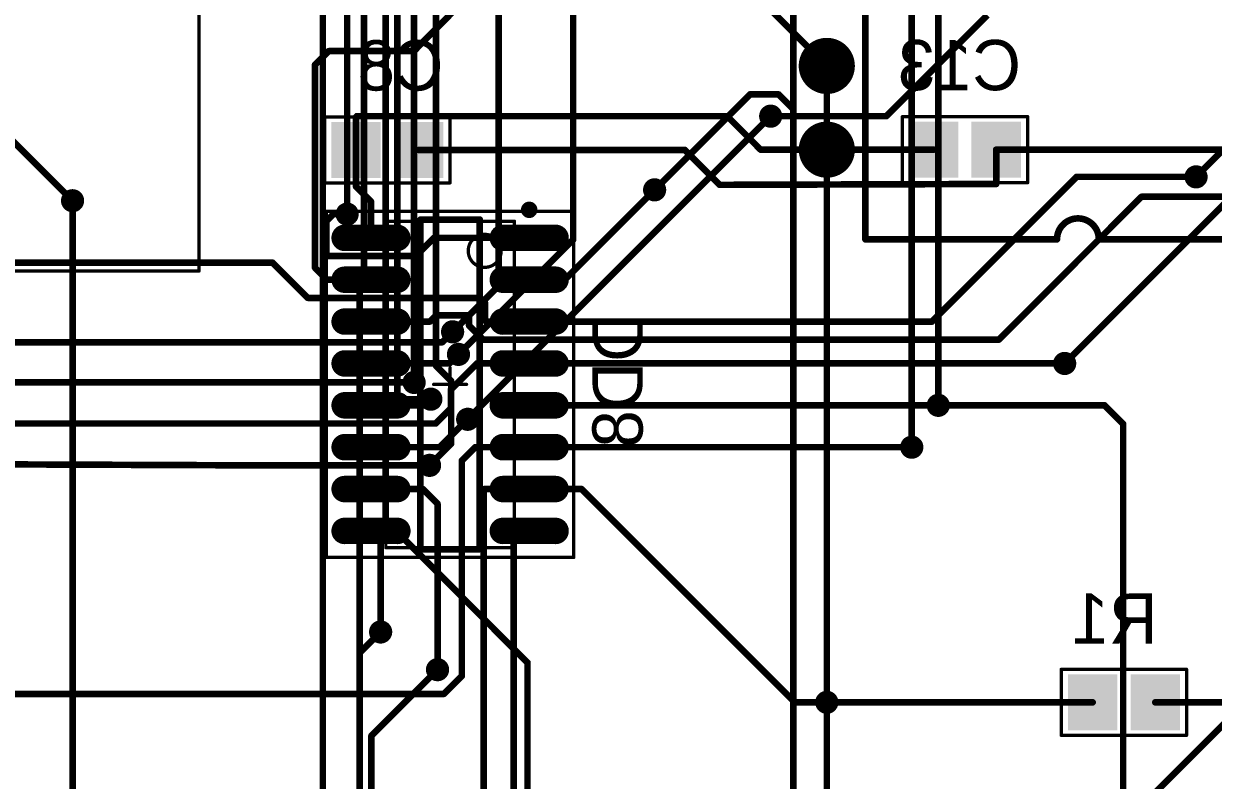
# Model space of a CAD drawing. Header units: millimetres. Extents: x 242 to 402, y 147 to 267.
# Drawn here: x 347.62 to 383.71, y 200.96 to 223.91 of the extents above; entities that cross this region are included whole.
import ezdxf

# ---------------------------------------------------------------- set-up
doc = ezdxf.new("R2010")
doc.units = ezdxf.units.MM
for name, color, linetype in [('BottomLayer', 5, 'Continuous'), ('BottomOverlay', 54, 'Continuous'), ('BottomPaste', 16, 'Continuous'), ('BottomSolder', 6, 'Continuous'), ('Mechanical1', 6, 'Continuous'), ('Mechanical13', 56, 'Continuous'), ('Mechanical15', 56, 'Continuous'), ('MultiLayer', 9, 'Continuous'), ('PadHoleLayer', 156, 'Continuous'), ('TopLayer', 1, 'Continuous'), ('TopOverlay', 2, 'Continuous'), ('TopSolder', 216, 'Continuous'), ('ViaHoleLayer', 16, 'Continuous')]:
    doc.layers.add(name, color=color, linetype=linetype)

msp = doc.modelspace()

# ---------------------------------------------------------------- linework, layer by layer
at = {"layer": 'BottomLayer'}
for points, const_width in [([(365.133, 229.481), (371.983, 222.631)], 0.2), ([(359.455, 223.08), (364.947, 228.628)], 0.2), ([(373.786, 221.107), (376.85, 224.171)], 0.2), ([(356.453, 222.663), (356.87, 223.08)], 0.2), ([(356.87, 223.08), (359.455, 223.08)], 0.2), ([(356.453, 216.512), (356.453, 222.663)], 0.2), ([(345.491, 222.148), (349.098, 218.542)], 0.2), ([(357.698, 221.082), (357.723, 221.107)], 0.2), ([(357.698, 220.083), (357.698, 221.082)], 0.2), ([(357.723, 221.107), (368.96, 221.107)], 0.2), ([(368.96, 221.107), (369.976, 220.091)], 0.2), ([(370.281, 221.107), (373.786, 221.107)], 0.2), ([(357.698, 218.971), (357.698, 220.083)], 0.2), ([(359.598, 220.083), (367.673, 220.083)], 0.2), ([(367.673, 220.083), (368.732, 219.024)], 0.2), ([(369.976, 220.091), (371.983, 220.091)], 0.2), ([(371.983, 220.091), (375.224, 220.091)], 0.2), ([(377.124, 219.05), (377.124, 220.091)], 0.2), ([(377.124, 220.091), (384.683, 220.091)], 0.2), ([(357.698, 218.971), (358.153, 218.516)], 0.2), ([(368.732, 219.024), (377.124, 219.05)], 0.2), ([(375.175, 214.876), (379.565, 219.266)], 0.2), ([(379.565, 219.266), (383.188, 219.266)], 0.2), ([(364.033, 216.146), (366.759, 218.872)], 0.2), ([(377.196, 214.325), (381.533, 218.662)], 0.2), ([(381.533, 218.662), (387.826, 218.662)], 0.2), ([(358.153, 217.416), (358.153, 218.516)], 0.2), ([(356.803, 217.932), (357.006, 218.135)], 0.2), ([(356.803, 216.891), (356.803, 217.932)], 0.2), ([(357.006, 218.135), (357.429, 218.135)], 0.2), ([(357.353, 217.416), (358.953, 217.416)], 0.6), ([(362.153, 217.416), (363.753, 217.416)], 0.6), ([(359.512, 216.865), (360.062, 217.416)], 0.2), ([(360.062, 217.416), (362.953, 217.416)], 0.2), ([(356.803, 216.891), (356.828, 216.865)], 0.2), ([(356.828, 216.865), (359.512, 216.865)], 0.2), ([(304.581, 216.662), (355.168, 216.662)], 0.2), ([(355.168, 216.662), (356.235, 215.595)], 0.2), ([(356.453, 216.512), (356.819, 216.146)], 0.2), ([(356.819, 216.146), (358.153, 216.146)], 0.2), ([(357.353, 216.146), (358.953, 216.146)], 0.6), ([(362.153, 216.146), (363.753, 216.146)], 0.6), ([(362.953, 216.146), (364.033, 216.146)], 0.2), ([(356.235, 215.595), (361.457, 215.595)], 0.2), ([(361.457, 215.595), (361.616, 215.436)], 0.2), ([(361.616, 214.905), (361.616, 215.436)], 0.2), ([(357.353, 214.876), (358.953, 214.876)], 0.6), ([(359.939, 214.876), (360.129, 215.067)], 0.2), ([(360.129, 215.067), (361.099, 215.067)], 0.2), ([(361.099, 215.067), (361.129, 215.036)], 0.2), ([(361.129, 214.757), (361.129, 215.036)], 0.2), ([(362.153, 214.876), (363.753, 214.876)], 0.6), ([(358.153, 214.876), (359.939, 214.876)], 0.2), ([(361.129, 214.757), (361.561, 214.325)], 0.2), ([(361.616, 214.905), (361.645, 214.876)], 0.2), ([(361.645, 214.876), (362.953, 214.876)], 0.2), ([(362.953, 214.876), (375.175, 214.876)], 0.2), ([(360.312, 214.249), (360.629, 214.566)], 0.2), ([(361.561, 214.325), (377.196, 214.325)], 0.2), ([(306.449, 214.249), (360.312, 214.249)], 0.2), ([(357.353, 213.606), (358.953, 213.606)], 0.6), ([(358.153, 213.606), (360.532, 213.606)], 0.2), ([(360.532, 213.606), (360.807, 213.881)], 0.2), ([(360.579, 212.819), (361.366, 213.606)], 0.2), ([(361.366, 213.606), (362.953, 213.606)], 0.2), ([(362.153, 213.606), (363.753, 213.606)], 0.6), ([(362.953, 213.606), (379.2, 213.606)], 0.2), ([(312.587, 213.03), (359.461, 213.03)], 0.2), ([(357.353, 212.336), (358.953, 212.336)], 0.6), ([(359.783, 212.336), (359.969, 212.522)], 0.2), ([(360.579, 212.251), (360.579, 212.819)], 0.2), ([(362.153, 212.336), (363.753, 212.336)], 0.6), ([(358.153, 212.336), (359.783, 212.336)], 0.2), ([(360.113, 211.785), (360.579, 212.251)], 0.2), ([(362.953, 212.336), (375.365, 212.336)], 0.2), ([(375.365, 212.336), (380.411, 212.336)], 0.2), ([(380.411, 212.336), (380.975, 211.773)], 0.2), ([(303.844, 211.785), (360.113, 211.785)], 0.2), ([(360.24, 211.066), (361.086, 211.912)], 0.2), ([(380.975, 189.649), (380.975, 211.773)], 0.2), ([(357.353, 211.066), (358.953, 211.066)], 0.6), ([(358.153, 211.066), (360.24, 211.066)], 0.2), ([(360.909, 210.66), (361.315, 211.066)], 0.2), ([(361.315, 211.066), (362.953, 211.066)], 0.2), ([(362.153, 211.066), (363.753, 211.066)], 0.6), ([(362.953, 211.066), (374.561, 211.066)], 0.2), ([(303.166, 210.718), (354.609, 210.515)], 0.2), ([(354.609, 210.515), (359.931, 210.515)], 0.2), ([(360.909, 204.127), (360.909, 210.66)], 0.2), ([(357.353, 209.796), (358.953, 209.796)], 0.6), ([(362.153, 209.796), (363.753, 209.796)], 0.6), ([(358.153, 209.796), (359.728, 209.796)], 0.2), ([(359.728, 209.796), (360.172, 209.351)], 0.2), ([(361.569, 209.771), (361.594, 209.796)], 0.2), ([(361.569, 199.263), (361.569, 209.771)], 0.2), ([(361.594, 209.796), (362.953, 209.796)], 0.2), ([(362.953, 209.796), (364.541, 209.796)], 0.2), ([(364.541, 209.796), (371.01, 203.327)], 0.2), ([(360.172, 204.318), (360.172, 209.351)], 0.2), ([(357.353, 208.526), (358.953, 208.526)], 0.6), ([(358.153, 208.526), (358.445, 208.526)], 0.2), ([(358.445, 205.461), (358.445, 208.526)], 0.2), ([(362.153, 208.526), (363.753, 208.526)], 0.6), ([(362.483, 198.45), (362.483, 208.526)], 0.2), ([(362.483, 208.526), (362.953, 208.526)], 0.2), ([(360.363, 203.581), (360.909, 204.127)], 0.2), ([(297.053, 203.581), (360.363, 203.581)], 0.2), ([(371.01, 203.327), (371.983, 203.327)], 0.2), ([(371.983, 203.327), (380.05, 203.327)], 0.2), ([(381.95, 203.327), (387.223, 203.327)], 0.2)]:
    msp.add_lwpolyline(points, dxfattribs=dict(at, const_width=const_width))
for points, const_width in [([(356.82, 223.08, 1), (356.92, 223.08, 1)], 0.1), ([(356.82, 223.08, 1), (356.92, 223.08, 1)], 0.1), ([(359.405, 223.08, 1), (359.505, 223.08, 1)], 0.1), ([(359.405, 223.08, 1), (359.505, 223.08, 1)], 0.1), ([(371.608, 222.631, 1), (372.358, 222.631, 1)], 0.75), ([(356.403, 222.663, 1), (356.503, 222.663, 1)], 0.1), ([(356.403, 222.663, 1), (356.503, 222.663, 1)], 0.1), ([(371.933, 222.631, 1), (372.033, 222.631, 1)], 0.1), ([(370.156, 221.107, 1), (370.406, 221.107, 1)], 0.25), ([(357.648, 221.082, 1), (357.748, 221.082, 1)], 0.1), ([(357.648, 221.082, 1), (357.748, 221.082, 1)], 0.1), ([(357.673, 221.107, 1), (357.773, 221.107, 1)], 0.1), ([(357.673, 221.107, 1), (357.773, 221.107, 1)], 0.1), ([(368.91, 221.107, 1), (369.01, 221.107, 1)], 0.1), ([(368.91, 221.107, 1), (369.01, 221.107, 1)], 0.1), ([(370.231, 221.107, 1), (370.331, 221.107, 1)], 0.1), ([(373.736, 221.107, 1), (373.836, 221.107, 1)], 0.1), ([(373.736, 221.107, 1), (373.836, 221.107, 1)], 0.1), ([(371.608, 220.091, 1), (372.358, 220.091, 1)], 0.75), ([(357.648, 220.083, 1), (357.748, 220.083, 1)], 0.1), ([(357.648, 220.083, 1), (357.748, 220.083, 1)], 0.1), ([(359.548, 220.083, 1), (359.648, 220.083, 1)], 0.1), ([(367.623, 220.083, 1), (367.723, 220.083, 1)], 0.1), ([(367.623, 220.083, 1), (367.723, 220.083, 1)], 0.1), ([(369.926, 220.091, 1), (370.026, 220.091, 1)], 0.1), ([(369.926, 220.091, 1), (370.026, 220.091, 1)], 0.1), ([(371.933, 220.091, 1), (372.033, 220.091, 1)], 0.1), ([(371.933, 220.091, 1), (372.033, 220.091, 1)], 0.1), ([(375.174, 220.091, 1), (375.274, 220.091, 1)], 0.1), ([(377.074, 220.091, 1), (377.174, 220.091, 1)], 0.1), ([(377.074, 220.091, 1), (377.174, 220.091, 1)], 0.1), ([(383.063, 219.266, 1), (383.313, 219.266, 1)], 0.25), ([(357.648, 218.971, 1), (357.748, 218.971, 1)], 0.1), ([(357.648, 218.971, 1), (357.748, 218.971, 1)], 0.1), ([(366.634, 218.872, 1), (366.884, 218.872, 1)], 0.25), ([(368.682, 219.024, 1), (368.782, 219.024, 1)], 0.1), ([(368.682, 219.024, 1), (368.782, 219.024, 1)], 0.1), ([(377.074, 219.05, 1), (377.174, 219.05, 1)], 0.1), ([(377.074, 219.05, 1), (377.174, 219.05, 1)], 0.1), ([(379.515, 219.266, 1), (379.615, 219.266, 1)], 0.1), ([(379.515, 219.266, 1), (379.615, 219.266, 1)], 0.1), ([(383.138, 219.266, 1), (383.238, 219.266, 1)], 0.1), ([(348.973, 218.542, 1), (349.223, 218.542, 1)], 0.25), ([(366.709, 218.872, 1), (366.809, 218.872, 1)], 0.1), ([(381.483, 218.662, 1), (381.583, 218.662, 1)], 0.1), ([(381.483, 218.662, 1), (381.583, 218.662, 1)], 0.1), ([(349.048, 218.542, 1), (349.148, 218.542, 1)], 0.1), ([(357.304, 218.135, 1), (357.554, 218.135, 1)], 0.25), ([(358.103, 218.516, 1), (358.203, 218.516, 1)], 0.1), ([(358.103, 218.516, 1), (358.203, 218.516, 1)], 0.1), ([(356.753, 217.932, 1), (356.853, 217.932, 1)], 0.1), ([(356.753, 217.932, 1), (356.853, 217.932, 1)], 0.1), ([(356.956, 218.135, 1), (357.056, 218.135, 1)], 0.1), ([(356.956, 218.135, 1), (357.056, 218.135, 1)], 0.1), ([(357.379, 218.135, 1), (357.479, 218.135, 1)], 0.1), ([(357.203, 217.416, 1), (357.503, 217.416, 1)], 0.3), ([(358.803, 217.416, 1), (359.103, 217.416, 1)], 0.3), ([(362.003, 217.416, 1), (362.303, 217.416, 1)], 0.3), ([(363.603, 217.416, 1), (363.903, 217.416, 1)], 0.3), ([(358.103, 217.416, 1), (358.203, 217.416, 1)], 0.1), ([(360.012, 217.416, 1), (360.112, 217.416, 1)], 0.1), ([(360.012, 217.416, 1), (360.112, 217.416, 1)], 0.1), ([(362.903, 217.416, 1), (363.003, 217.416, 1)], 0.1), ([(356.753, 216.891, 1), (356.853, 216.891, 1)], 0.1), ([(356.753, 216.891, 1), (356.853, 216.891, 1)], 0.1), ([(356.778, 216.865, 1), (356.878, 216.865, 1)], 0.1), ([(356.778, 216.865, 1), (356.878, 216.865, 1)], 0.1), ([(359.462, 216.865, 1), (359.562, 216.865, 1)], 0.1), ([(359.462, 216.865, 1), (359.562, 216.865, 1)], 0.1), ([(355.118, 216.662, 1), (355.218, 216.662, 1)], 0.1), ([(355.118, 216.662, 1), (355.218, 216.662, 1)], 0.1), ([(356.403, 216.512, 1), (356.503, 216.512, 1)], 0.1), ([(356.403, 216.512, 1), (356.503, 216.512, 1)], 0.1), ([(356.769, 216.146, 1), (356.869, 216.146, 1)], 0.1), ([(356.769, 216.146, 1), (356.869, 216.146, 1)], 0.1), ([(357.203, 216.146, 1), (357.503, 216.146, 1)], 0.3), ([(358.103, 216.146, 1), (358.203, 216.146, 1)], 0.1), ([(358.803, 216.146, 1), (359.103, 216.146, 1)], 0.3), ([(362.003, 216.146, 1), (362.303, 216.146, 1)], 0.3), ([(362.903, 216.146, 1), (363.003, 216.146, 1)], 0.1), ([(363.603, 216.146, 1), (363.903, 216.146, 1)], 0.3), ([(363.983, 216.146, 1), (364.083, 216.146, 1)], 0.1), ([(363.983, 216.146, 1), (364.083, 216.146, 1)], 0.1), ([(356.185, 215.595, 1), (356.285, 215.595, 1)], 0.1), ([(356.185, 215.595, 1), (356.285, 215.595, 1)], 0.1), ([(361.407, 215.595, 1), (361.507, 215.595, 1)], 0.1), ([(361.407, 215.595, 1), (361.507, 215.595, 1)], 0.1), ([(361.566, 215.436, 1), (361.666, 215.436, 1)], 0.1), ([(361.566, 215.436, 1), (361.666, 215.436, 1)], 0.1), ([(357.203, 214.876, 1), (357.503, 214.876, 1)], 0.3), ([(358.803, 214.876, 1), (359.103, 214.876, 1)], 0.3), ([(360.079, 215.067, 1), (360.179, 215.067, 1)], 0.1), ([(360.079, 215.067, 1), (360.179, 215.067, 1)], 0.1), ([(361.049, 215.067, 1), (361.149, 215.067, 1)], 0.1), ([(361.049, 215.067, 1), (361.149, 215.067, 1)], 0.1), ([(361.079, 215.036, 1), (361.179, 215.036, 1)], 0.1), ([(361.079, 215.036, 1), (361.179, 215.036, 1)], 0.1), ([(362.003, 214.876, 1), (362.303, 214.876, 1)], 0.3), ([(363.603, 214.876, 1), (363.903, 214.876, 1)], 0.3), ([(358.103, 214.876, 1), (358.203, 214.876, 1)], 0.1), ([(359.889, 214.876, 1), (359.989, 214.876, 1)], 0.1), ([(359.889, 214.876, 1), (359.989, 214.876, 1)], 0.1), ([(360.504, 214.566, 1), (360.754, 214.566, 1)], 0.25), ([(361.079, 214.757, 1), (361.179, 214.757, 1)], 0.1), ([(361.079, 214.757, 1), (361.179, 214.757, 1)], 0.1), ([(361.566, 214.905, 1), (361.666, 214.905, 1)], 0.1), ([(361.566, 214.905, 1), (361.666, 214.905, 1)], 0.1), ([(361.595, 214.876, 1), (361.695, 214.876, 1)], 0.1), ([(361.595, 214.876, 1), (361.695, 214.876, 1)], 0.1), ([(362.903, 214.876, 1), (363.003, 214.876, 1)], 0.1), ([(362.903, 214.876, 1), (363.003, 214.876, 1)], 0.1), ([(375.125, 214.876, 1), (375.225, 214.876, 1)], 0.1), ([(375.125, 214.876, 1), (375.225, 214.876, 1)], 0.1), ([(360.579, 214.566, 1), (360.679, 214.566, 1)], 0.1), ([(361.511, 214.325, 1), (361.611, 214.325, 1)], 0.1), ([(361.511, 214.325, 1), (361.611, 214.325, 1)], 0.1), ([(377.146, 214.325, 1), (377.246, 214.325, 1)], 0.1), ([(377.146, 214.325, 1), (377.246, 214.325, 1)], 0.1), ([(360.262, 214.249, 1), (360.362, 214.249, 1)], 0.1), ([(360.262, 214.249, 1), (360.362, 214.249, 1)], 0.1), ([(360.682, 213.881, 1), (360.932, 213.881, 1)], 0.25), ([(357.203, 213.606, 1), (357.503, 213.606, 1)], 0.3), ([(358.103, 213.606, 1), (358.203, 213.606, 1)], 0.1), ([(358.803, 213.606, 1), (359.103, 213.606, 1)], 0.3), ([(360.482, 213.606, 1), (360.582, 213.606, 1)], 0.1), ([(360.482, 213.606, 1), (360.582, 213.606, 1)], 0.1), ([(360.757, 213.881, 1), (360.857, 213.881, 1)], 0.1), ([(361.316, 213.606, 1), (361.416, 213.606, 1)], 0.1), ([(361.316, 213.606, 1), (361.416, 213.606, 1)], 0.1), ([(362.003, 213.606, 1), (362.303, 213.606, 1)], 0.3), ([(362.903, 213.606, 1), (363.003, 213.606, 1)], 0.1), ([(362.903, 213.606, 1), (363.003, 213.606, 1)], 0.1), ([(363.603, 213.606, 1), (363.903, 213.606, 1)], 0.3), ([(379.075, 213.606, 1), (379.325, 213.606, 1)], 0.25), ([(379.15, 213.606, 1), (379.25, 213.606, 1)], 0.1), ([(359.336, 213.03, 1), (359.586, 213.03, 1)], 0.25), ([(359.411, 213.03, 1), (359.511, 213.03, 1)], 0.1), ([(357.203, 212.336, 1), (357.503, 212.336, 1)], 0.3), ([(358.803, 212.336, 1), (359.103, 212.336, 1)], 0.3), ([(359.844, 212.522, 1), (360.094, 212.522, 1)], 0.25), ([(359.919, 212.522, 1), (360.019, 212.522, 1)], 0.1), ([(360.529, 212.819, 1), (360.629, 212.819, 1)], 0.1), ([(360.529, 212.819, 1), (360.629, 212.819, 1)], 0.1), ([(362.003, 212.336, 1), (362.303, 212.336, 1)], 0.3), ([(363.603, 212.336, 1), (363.903, 212.336, 1)], 0.3), ([(375.24, 212.336, 1), (375.49, 212.336, 1)], 0.25), ([(358.103, 212.336, 1), (358.203, 212.336, 1)], 0.1), ([(359.733, 212.336, 1), (359.833, 212.336, 1)], 0.1), ([(359.733, 212.336, 1), (359.833, 212.336, 1)], 0.1), ([(360.529, 212.251, 1), (360.629, 212.251, 1)], 0.1), ([(360.529, 212.251, 1), (360.629, 212.251, 1)], 0.1), ([(362.903, 212.336, 1), (363.003, 212.336, 1)], 0.1), ([(375.315, 212.336, 1), (375.415, 212.336, 1)], 0.1), ([(375.315, 212.336, 1), (375.415, 212.336, 1)], 0.1), ([(380.361, 212.336, 1), (380.461, 212.336, 1)], 0.1), ([(380.361, 212.336, 1), (380.461, 212.336, 1)], 0.1), ([(360.063, 211.785, 1), (360.163, 211.785, 1)], 0.1), ([(360.063, 211.785, 1), (360.163, 211.785, 1)], 0.1), ([(360.961, 211.912, 1), (361.211, 211.912, 1)], 0.25), ([(361.036, 211.912, 1), (361.136, 211.912, 1)], 0.1), ([(380.925, 211.773, 1), (381.025, 211.773, 1)], 0.1), ([(380.925, 211.773, 1), (381.025, 211.773, 1)], 0.1), ([(357.203, 211.066, 1), (357.503, 211.066, 1)], 0.3), ([(358.103, 211.066, 1), (358.203, 211.066, 1)], 0.1), ([(358.803, 211.066, 1), (359.103, 211.066, 1)], 0.3), ([(360.19, 211.066, 1), (360.29, 211.066, 1)], 0.1), ([(360.19, 211.066, 1), (360.29, 211.066, 1)], 0.1), ([(361.265, 211.066, 1), (361.365, 211.066, 1)], 0.1), ([(361.265, 211.066, 1), (361.365, 211.066, 1)], 0.1), ([(362.003, 211.066, 1), (362.303, 211.066, 1)], 0.3), ([(362.903, 211.066, 1), (363.003, 211.066, 1)], 0.1), ([(362.903, 211.066, 1), (363.003, 211.066, 1)], 0.1), ([(363.603, 211.066, 1), (363.903, 211.066, 1)], 0.3), ([(374.436, 211.066, 1), (374.686, 211.066, 1)], 0.25), ([(374.511, 211.066, 1), (374.611, 211.066, 1)], 0.1), ([(359.806, 210.515, 1), (360.056, 210.515, 1)], 0.25), ([(354.559, 210.515, 1), (354.659, 210.515, 1)], 0.1), ([(354.559, 210.515, 1), (354.659, 210.515, 1)], 0.1), ([(359.881, 210.515, 1), (359.981, 210.515, 1)], 0.1), ([(360.859, 210.66, 1), (360.959, 210.66, 1)], 0.1), ([(360.859, 210.66, 1), (360.959, 210.66, 1)], 0.1), ([(357.203, 209.796, 1), (357.503, 209.796, 1)], 0.3), ([(358.803, 209.796, 1), (359.103, 209.796, 1)], 0.3), ([(362.003, 209.796, 1), (362.303, 209.796, 1)], 0.3), ([(363.603, 209.796, 1), (363.903, 209.796, 1)], 0.3), ([(358.103, 209.796, 1), (358.203, 209.796, 1)], 0.1), ([(359.678, 209.796, 1), (359.777, 209.796, 1)], 0.1), ([(359.678, 209.796, 1), (359.777, 209.796, 1)], 0.1), ([(361.519, 209.771, 1), (361.619, 209.771, 1)], 0.1), ([(361.519, 209.771, 1), (361.619, 209.771, 1)], 0.1), ([(361.544, 209.796, 1), (361.644, 209.796, 1)], 0.1), ([(361.544, 209.796, 1), (361.644, 209.796, 1)], 0.1), ([(362.903, 209.796, 1), (363.003, 209.796, 1)], 0.1), ([(362.903, 209.796, 1), (363.003, 209.796, 1)], 0.1), ([(364.491, 209.796, 1), (364.591, 209.796, 1)], 0.1), ([(364.491, 209.796, 1), (364.591, 209.796, 1)], 0.1), ([(360.122, 209.351, 1), (360.222, 209.351, 1)], 0.1), ([(360.122, 209.351, 1), (360.222, 209.351, 1)], 0.1), ([(357.203, 208.526, 1), (357.503, 208.526, 1)], 0.3), ([(358.103, 208.526, 1), (358.203, 208.526, 1)], 0.1), ([(358.395, 208.526, 1), (358.495, 208.526, 1)], 0.1), ([(358.395, 208.526, 1), (358.495, 208.526, 1)], 0.1), ([(358.803, 208.526, 1), (359.103, 208.526, 1)], 0.3), ([(362.003, 208.526, 1), (362.303, 208.526, 1)], 0.3), ([(362.433, 208.526, 1), (362.533, 208.526, 1)], 0.1), ([(362.433, 208.526, 1), (362.533, 208.526, 1)], 0.1), ([(362.903, 208.526, 1), (363.003, 208.526, 1)], 0.1), ([(363.603, 208.526, 1), (363.903, 208.526, 1)], 0.3), ([(358.32, 205.461, 1), (358.57, 205.461, 1)], 0.25), ([(358.395, 205.461, 1), (358.495, 205.461, 1)], 0.1), ([(360.047, 204.318, 1), (360.297, 204.318, 1)], 0.25), ([(360.122, 204.318, 1), (360.222, 204.318, 1)], 0.1), ([(360.859, 204.127, 1), (360.959, 204.127, 1)], 0.1), ([(360.859, 204.127, 1), (360.959, 204.127, 1)], 0.1), ([(360.313, 203.581, 1), (360.412, 203.581, 1)], 0.1), ([(360.313, 203.581, 1), (360.412, 203.581, 1)], 0.1), ([(371.858, 203.327, 1), (372.108, 203.327, 1)], 0.25), ([(370.96, 203.327, 1), (371.06, 203.327, 1)], 0.1), ([(370.96, 203.327, 1), (371.06, 203.327, 1)], 0.1), ([(371.933, 203.327, 1), (372.033, 203.327, 1)], 0.1), ([(371.933, 203.327, 1), (372.033, 203.327, 1)], 0.1), ([(380, 203.327, 1), (380.1, 203.327, 1)], 0.1), ([(381.9, 203.327, 1), (382, 203.327, 1)], 0.1)]:
    msp.add_lwpolyline(points, format="xyb", close=True, dxfattribs=dict(at, const_width=const_width))
for points in [[(357.048, 220.833), (357.048, 219.333), (358.348, 220.833), (358.348, 219.333)], [(358.948, 220.833), (358.948, 219.333), (360.248, 220.833), (360.248, 219.333)], [(374.574, 220.841), (374.574, 219.341), (375.874, 220.841), (375.874, 219.341)], [(376.474, 220.841), (376.474, 219.341), (377.774, 220.841), (377.774, 219.341)], [(380.7, 202.577), (380.7, 204.077), (379.4, 202.577), (379.4, 204.077)], [(382.6, 202.577), (382.6, 204.077), (381.3, 202.577), (381.3, 204.077)]]:
    msp.add_solid(points, dxfattribs=at)
at = {"layer": 'BottomOverlay'}
for points, const_width in [([(356.748, 221.083), (360.553, 221.083)], 0.1), ([(356.748, 219.183), (356.748, 221.083)], 0.1), ([(360.553, 219.083), (360.553, 221.083)], 0.1), ([(374.274, 221.091), (378.079, 221.091)], 0.1), ([(374.274, 219.191), (374.274, 221.091)], 0.1), ([(378.079, 219.091), (378.079, 221.091)], 0.1), ([(356.748, 219.083), (356.748, 219.183)], 0.1), ([(356.748, 219.083), (360.553, 219.083)], 0.1), ([(374.274, 219.091), (374.274, 219.191)], 0.1), ([(374.274, 219.091), (378.079, 219.091)], 0.1), ([(359.653, 217.971), (361.453, 217.971)], 0.2), ([(359.653, 207.971), (359.653, 217.971)], 0.2), ([(361.453, 207.971), (361.453, 217.971)], 0.2), ([(359.653, 207.971), (361.453, 207.971)], 0.2), ([(379.095, 204.327), (382.9, 204.327)], 0.1), ([(379.095, 202.327), (379.095, 204.327)], 0.1), ([(382.9, 204.227), (382.9, 204.327)], 0.1), ([(382.9, 202.327), (382.9, 204.227)], 0.1), ([(379.095, 202.327), (382.9, 202.327)], 0.1)]:
    msp.add_lwpolyline(points, dxfattribs=dict(at, const_width=const_width))
for points, const_width in [([(356.723, 221.083, 1), (356.773, 221.083, 1)], 0.05), ([(356.723, 221.083, 1), (356.773, 221.083, 1)], 0.05), ([(360.528, 221.083, 1), (360.578, 221.083, 1)], 0.05), ([(360.528, 221.083, 1), (360.578, 221.083, 1)], 0.05), ([(374.249, 221.091, 1), (374.299, 221.091, 1)], 0.05), ([(374.249, 221.091, 1), (374.299, 221.091, 1)], 0.05), ([(378.054, 221.091, 1), (378.104, 221.091, 1)], 0.05), ([(378.054, 221.091, 1), (378.104, 221.091, 1)], 0.05), ([(356.723, 219.183, 1), (356.773, 219.183, 1)], 0.05), ([(356.723, 219.183, 1), (356.773, 219.183, 1)], 0.05), ([(356.723, 219.083, 1), (356.773, 219.083, 1)], 0.05), ([(356.723, 219.083, 1), (356.773, 219.083, 1)], 0.05), ([(360.528, 219.083, 1), (360.578, 219.083, 1)], 0.05), ([(360.528, 219.083, 1), (360.578, 219.083, 1)], 0.05), ([(374.249, 219.191, 1), (374.299, 219.191, 1)], 0.05), ([(374.249, 219.191, 1), (374.299, 219.191, 1)], 0.05), ([(374.249, 219.091, 1), (374.299, 219.091, 1)], 0.05), ([(374.249, 219.091, 1), (374.299, 219.091, 1)], 0.05), ([(378.054, 219.091, 1), (378.104, 219.091, 1)], 0.05), ([(378.054, 219.091, 1), (378.104, 219.091, 1)], 0.05), ([(363.078, 218.266, 1), (362.828, 218.266, 1)], 0.25), ([(362.766, 218.266, 1), (362.89, 218.266, 1)], 0.125), ([(363.016, 218.266, 1), (363.141, 218.266, 1)], 0.125), ([(359.603, 217.971, 1), (359.703, 217.971, 1)], 0.1), ([(359.603, 217.971, 1), (359.703, 217.971, 1)], 0.1), ([(361.403, 217.971, 1), (361.503, 217.971, 1)], 0.1), ([(361.403, 217.971, 1), (361.503, 217.971, 1)], 0.1), ([(359.603, 207.971, 1), (359.703, 207.971, 1)], 0.1), ([(359.603, 207.971, 1), (359.703, 207.971, 1)], 0.1), ([(361.403, 207.971, 1), (361.503, 207.971, 1)], 0.1), ([(361.403, 207.971, 1), (361.503, 207.971, 1)], 0.1), ([(379.07, 204.327, 1), (379.12, 204.327, 1)], 0.05), ([(379.07, 204.327, 1), (379.12, 204.327, 1)], 0.05), ([(382.875, 204.327, 1), (382.925, 204.327, 1)], 0.05), ([(382.875, 204.327, 1), (382.925, 204.327, 1)], 0.05), ([(382.875, 204.227, 1), (382.925, 204.227, 1)], 0.05), ([(382.875, 204.227, 1), (382.925, 204.227, 1)], 0.05), ([(379.07, 202.327, 1), (379.12, 202.327, 1)], 0.05), ([(379.07, 202.327, 1), (379.12, 202.327, 1)], 0.05), ([(382.875, 202.327, 1), (382.925, 202.327, 1)], 0.05), ([(382.875, 202.327, 1), (382.925, 202.327, 1)], 0.05)]:
    msp.add_lwpolyline(points, format="xyb", close=True, dxfattribs=dict(at, const_width=const_width))
at = {"layer": 'BottomPaste', "const_width": 0.6}
for points in [[(357.353, 217.416), (358.953, 217.416)], [(362.153, 217.416), (363.753, 217.416)], [(357.353, 216.146), (358.953, 216.146)], [(362.153, 216.146), (363.753, 216.146)], [(357.353, 214.876), (358.953, 214.876)], [(362.153, 214.876), (363.753, 214.876)], [(357.353, 213.606), (358.953, 213.606)], [(362.153, 213.606), (363.753, 213.606)], [(357.353, 212.336), (358.953, 212.336)], [(362.153, 212.336), (363.753, 212.336)], [(357.353, 211.066), (358.953, 211.066)], [(362.153, 211.066), (363.753, 211.066)], [(357.353, 209.796), (358.953, 209.796)], [(362.153, 209.796), (363.753, 209.796)], [(357.353, 208.526), (358.953, 208.526)], [(362.153, 208.526), (363.753, 208.526)]]:
    msp.add_lwpolyline(points, dxfattribs=at)
at = {"layer": 'BottomPaste', "const_width": 0.3}
for points in [[(357.203, 217.416, 1), (357.503, 217.416, 1)], [(358.803, 217.416, 1), (359.103, 217.416, 1)], [(362.003, 217.416, 1), (362.303, 217.416, 1)], [(363.603, 217.416, 1), (363.903, 217.416, 1)], [(357.203, 216.146, 1), (357.503, 216.146, 1)], [(358.803, 216.146, 1), (359.103, 216.146, 1)], [(362.003, 216.146, 1), (362.303, 216.146, 1)], [(363.603, 216.146, 1), (363.903, 216.146, 1)], [(357.203, 214.876, 1), (357.503, 214.876, 1)], [(358.803, 214.876, 1), (359.103, 214.876, 1)], [(362.003, 214.876, 1), (362.303, 214.876, 1)], [(363.603, 214.876, 1), (363.903, 214.876, 1)], [(357.203, 213.606, 1), (357.503, 213.606, 1)], [(358.803, 213.606, 1), (359.103, 213.606, 1)], [(362.003, 213.606, 1), (362.303, 213.606, 1)], [(363.603, 213.606, 1), (363.903, 213.606, 1)], [(357.203, 212.336, 1), (357.503, 212.336, 1)], [(358.803, 212.336, 1), (359.103, 212.336, 1)], [(362.003, 212.336, 1), (362.303, 212.336, 1)], [(363.603, 212.336, 1), (363.903, 212.336, 1)], [(357.203, 211.066, 1), (357.503, 211.066, 1)], [(358.803, 211.066, 1), (359.103, 211.066, 1)], [(362.003, 211.066, 1), (362.303, 211.066, 1)], [(363.603, 211.066, 1), (363.903, 211.066, 1)], [(357.203, 209.796, 1), (357.503, 209.796, 1)], [(358.803, 209.796, 1), (359.103, 209.796, 1)], [(362.003, 209.796, 1), (362.303, 209.796, 1)], [(363.603, 209.796, 1), (363.903, 209.796, 1)], [(357.203, 208.526, 1), (357.503, 208.526, 1)], [(358.803, 208.526, 1), (359.103, 208.526, 1)], [(362.003, 208.526, 1), (362.303, 208.526, 1)], [(363.603, 208.526, 1), (363.903, 208.526, 1)]]:
    msp.add_lwpolyline(points, format="xyb", close=True, dxfattribs=at)
at = {"layer": 'BottomPaste'}
for points in [[(357.048, 220.833), (357.048, 219.333), (358.348, 220.833), (358.348, 219.333)], [(358.948, 220.833), (358.948, 219.333), (360.248, 220.833), (360.248, 219.333)], [(374.574, 220.841), (374.574, 219.341), (375.874, 220.841), (375.874, 219.341)], [(376.474, 220.841), (376.474, 219.341), (377.774, 220.841), (377.774, 219.341)], [(380.7, 202.577), (380.7, 204.077), (379.4, 202.577), (379.4, 204.077)], [(382.6, 202.577), (382.6, 204.077), (381.3, 202.577), (381.3, 204.077)]]:
    msp.add_solid(points, dxfattribs=at)
at = {"layer": 'BottomSolder'}
for points, const_width in [([(371.557, 222.631, 1), (372.409, 222.631, 1)], 0.852), ([(370.105, 221.107, 1), (370.457, 221.107, 1)], 0.352), ([(371.557, 220.091, 1), (372.409, 220.091, 1)], 0.852), ([(383.012, 219.266, 1), (383.363, 219.266, 1)], 0.352), ([(366.583, 218.872, 1), (366.934, 218.872, 1)], 0.352), ([(348.922, 218.542, 1), (349.273, 218.542, 1)], 0.352), ([(357.253, 218.135, 1), (357.605, 218.135, 1)], 0.352), ([(357.152, 217.416, 1), (357.554, 217.416, 1)], 0.402), ([(358.752, 217.416, 1), (359.154, 217.416, 1)], 0.402), ([(361.952, 217.416, 1), (362.354, 217.416, 1)], 0.402), ([(363.552, 217.416, 1), (363.954, 217.416, 1)], 0.402), ([(357.152, 216.146, 1), (357.554, 216.146, 1)], 0.402), ([(358.752, 216.146, 1), (359.154, 216.146, 1)], 0.402), ([(361.952, 216.146, 1), (362.354, 216.146, 1)], 0.402), ([(363.552, 216.146, 1), (363.954, 216.146, 1)], 0.402), ([(357.152, 214.876, 1), (357.554, 214.876, 1)], 0.402), ([(358.752, 214.876, 1), (359.154, 214.876, 1)], 0.402), ([(361.952, 214.876, 1), (362.354, 214.876, 1)], 0.402), ([(363.552, 214.876, 1), (363.954, 214.876, 1)], 0.402), ([(360.453, 214.566, 1), (360.805, 214.566, 1)], 0.352), ([(360.631, 213.881, 1), (360.983, 213.881, 1)], 0.352), ([(357.152, 213.606, 1), (357.554, 213.606, 1)], 0.402), ([(358.752, 213.606, 1), (359.154, 213.606, 1)], 0.402), ([(361.952, 213.606, 1), (362.354, 213.606, 1)], 0.402), ([(363.552, 213.606, 1), (363.954, 213.606, 1)], 0.402), ([(379.025, 213.606, 1), (379.376, 213.606, 1)], 0.352), ([(359.285, 213.03, 1), (359.637, 213.03, 1)], 0.352), ([(357.152, 212.336, 1), (357.554, 212.336, 1)], 0.402), ([(358.752, 212.336, 1), (359.154, 212.336, 1)], 0.402), ([(359.793, 212.522, 1), (360.145, 212.522, 1)], 0.352), ([(361.952, 212.336, 1), (362.354, 212.336, 1)], 0.402), ([(363.552, 212.336, 1), (363.954, 212.336, 1)], 0.402), ([(375.19, 212.336, 1), (375.541, 212.336, 1)], 0.352), ([(360.911, 211.912, 1), (361.262, 211.912, 1)], 0.352), ([(357.152, 211.066, 1), (357.554, 211.066, 1)], 0.402), ([(358.752, 211.066, 1), (359.154, 211.066, 1)], 0.402), ([(361.952, 211.066, 1), (362.354, 211.066, 1)], 0.402), ([(363.552, 211.066, 1), (363.954, 211.066, 1)], 0.402), ([(374.385, 211.066, 1), (374.737, 211.066, 1)], 0.352), ([(359.755, 210.515, 1), (360.106, 210.515, 1)], 0.352), ([(357.152, 209.796, 1), (357.554, 209.796, 1)], 0.402), ([(358.752, 209.796, 1), (359.154, 209.796, 1)], 0.402), ([(361.952, 209.796, 1), (362.354, 209.796, 1)], 0.402), ([(363.552, 209.796, 1), (363.954, 209.796, 1)], 0.402), ([(357.152, 208.526, 1), (357.554, 208.526, 1)], 0.402), ([(358.752, 208.526, 1), (359.154, 208.526, 1)], 0.402), ([(361.952, 208.526, 1), (362.354, 208.526, 1)], 0.402), ([(363.552, 208.526, 1), (363.954, 208.526, 1)], 0.402), ([(358.269, 205.461, 1), (358.621, 205.461, 1)], 0.352), ([(359.996, 204.318, 1), (360.348, 204.318, 1)], 0.352), ([(371.807, 203.327, 1), (372.159, 203.327, 1)], 0.352)]:
    msp.add_lwpolyline(points, format="xyb", close=True, dxfattribs=dict(at, const_width=const_width))
at = {"layer": 'BottomSolder', "const_width": 0.803}
for points in [[(357.353, 217.416), (358.953, 217.416)], [(362.153, 217.416), (363.753, 217.416)], [(357.353, 216.146), (358.953, 216.146)], [(362.153, 216.146), (363.753, 216.146)], [(357.353, 214.876), (358.953, 214.876)], [(362.153, 214.876), (363.753, 214.876)], [(357.353, 213.606), (358.953, 213.606)], [(362.153, 213.606), (363.753, 213.606)], [(357.353, 212.336), (358.953, 212.336)], [(362.153, 212.336), (363.753, 212.336)], [(357.353, 211.066), (358.953, 211.066)], [(362.153, 211.066), (363.753, 211.066)], [(357.353, 209.796), (358.953, 209.796)], [(362.153, 209.796), (363.753, 209.796)], [(357.353, 208.526), (358.953, 208.526)], [(362.153, 208.526), (363.753, 208.526)]]:
    msp.add_lwpolyline(points, dxfattribs=at)
at = {"layer": 'BottomSolder'}
for points in [[(356.946, 220.935), (356.946, 219.231), (358.45, 220.935), (358.45, 219.231)], [(358.846, 220.935), (358.846, 219.231), (360.35, 220.935), (360.35, 219.231)], [(374.472, 220.943), (374.472, 219.239), (375.976, 220.943), (375.976, 219.239)], [(376.372, 220.943), (376.372, 219.239), (377.876, 220.943), (377.876, 219.239)], [(380.802, 202.475), (380.802, 204.179), (379.298, 202.475), (379.298, 204.179)], [(382.702, 202.475), (382.702, 204.179), (381.198, 202.475), (381.198, 204.179)]]:
    msp.add_solid(points, dxfattribs=at)
at = {"layer": 'Mechanical1', "const_width": 0.1}
for points in [[(352.933, 216.408), (352.933, 251.968)], [(272.923, 216.408), (352.933, 216.408)]]:
    msp.add_lwpolyline(points, dxfattribs=at)
at = {"layer": 'Mechanical1', "const_width": 0.05}
msp.add_lwpolyline([(352.908, 216.408, 1), (352.958, 216.408, 1)], format="xyb", close=True, dxfattribs=at)
msp.add_lwpolyline([(352.908, 216.408, 1), (352.958, 216.408, 1)], format="xyb", close=True, dxfattribs=at)
at = {"layer": 'Mechanical13', "const_width": 0.1}
for points in [[(358.603, 217.921), (362.503, 217.921)], [(358.603, 208.021), (358.603, 217.921)], [(362.503, 208.021), (362.503, 217.921)], [(358.603, 208.021), (362.503, 208.021)]]:
    msp.add_lwpolyline(points, dxfattribs=at)
at = {"layer": 'Mechanical13'}
for points, const_width in [([(358.578, 217.921, 1), (358.628, 217.921, 1)], 0.05), ([(358.578, 217.921, 1), (358.628, 217.921, 1)], 0.05), ([(362.478, 217.921, 1), (362.528, 217.921, 1)], 0.05), ([(362.478, 217.921, 1), (362.528, 217.921, 1)], 0.05), ([(362.103, 217.021, 1), (361.103, 217.021, 1)], 0.1), ([(361.078, 217.021, 1), (361.128, 217.021, 1)], 0.05), ([(362.078, 217.021, 1), (362.128, 217.021, 1)], 0.05), ([(358.578, 208.021, 1), (358.628, 208.021, 1)], 0.05), ([(358.578, 208.021, 1), (358.628, 208.021, 1)], 0.05), ([(362.478, 208.021, 1), (362.528, 208.021, 1)], 0.05), ([(362.478, 208.021, 1), (362.528, 208.021, 1)], 0.05)]:
    msp.add_lwpolyline(points, format="xyb", close=True, dxfattribs=dict(at, const_width=const_width))
at = {"layer": 'Mechanical15', "const_width": 0.1}
for points in [[(356.803, 218.221), (364.303, 218.221)], [(356.803, 207.721), (356.803, 218.221)], [(364.303, 207.721), (364.303, 218.221)], [(360.553, 212.471), (360.553, 213.471)], [(360.053, 212.971), (361.053, 212.971)], [(356.803, 207.721), (364.303, 207.721)]]:
    msp.add_lwpolyline(points, dxfattribs=at)
at = {"layer": 'Mechanical15', "const_width": 0.05}
for points in [[(356.778, 218.221, 1), (356.828, 218.221, 1)], [(356.778, 218.221, 1), (356.828, 218.221, 1)], [(364.278, 218.221, 1), (364.328, 218.221, 1)], [(364.278, 218.221, 1), (364.328, 218.221, 1)], [(360.528, 213.471, 1), (360.578, 213.471, 1)], [(360.028, 212.971, 1), (360.078, 212.971, 1)], [(361.028, 212.971, 1), (361.078, 212.971, 1)], [(360.528, 212.471, 1), (360.578, 212.471, 1)], [(356.778, 207.721, 1), (356.828, 207.721, 1)], [(356.778, 207.721, 1), (356.828, 207.721, 1)], [(364.278, 207.721, 1), (364.328, 207.721, 1)], [(364.278, 207.721, 1), (364.328, 207.721, 1)]]:
    msp.add_lwpolyline(points, format="xyb", close=True, dxfattribs=at)
at = {"layer": 'MultiLayer', "const_width": 0.25}
for points in [[(370.156, 221.107, 1), (370.406, 221.107, 1)], [(383.063, 219.266, 1), (383.313, 219.266, 1)], [(366.634, 218.872, 1), (366.884, 218.872, 1)], [(348.973, 218.542, 1), (349.223, 218.542, 1)], [(357.304, 218.135, 1), (357.554, 218.135, 1)], [(360.504, 214.566, 1), (360.754, 214.566, 1)], [(360.682, 213.881, 1), (360.932, 213.881, 1)], [(379.075, 213.606, 1), (379.325, 213.606, 1)], [(359.336, 213.03, 1), (359.586, 213.03, 1)], [(359.844, 212.522, 1), (360.094, 212.522, 1)], [(375.24, 212.336, 1), (375.49, 212.336, 1)], [(360.961, 211.912, 1), (361.211, 211.912, 1)], [(374.436, 211.066, 1), (374.686, 211.066, 1)], [(359.806, 210.515, 1), (360.056, 210.515, 1)], [(358.32, 205.461, 1), (358.57, 205.461, 1)], [(360.047, 204.318, 1), (360.297, 204.318, 1)], [(371.858, 203.327, 1), (372.108, 203.327, 1)]]:
    msp.add_lwpolyline(points, format="xyb", close=True, dxfattribs=at)
at = {"layer": 'PadHoleLayer', "const_width": 0.45}
for points in [[(371.758, 222.631, 1), (372.208, 222.631, 1)], [(371.758, 220.091, 1), (372.208, 220.091, 1)]]:
    msp.add_lwpolyline(points, format="xyb", close=True, dxfattribs=at)
at = {"layer": 'TopLayer', "const_width": 0.2}
for points in [[(374.561, 211.066), (374.561, 250.533)], [(375.365, 212.336), (375.365, 238.713)], [(364.287, 217.361), (364.287, 236.525)], [(358.597, 208.839), (358.597, 235.306)], [(357.429, 218.135), (357.429, 234.137)], [(362.026, 215.964), (362.026, 233.985)], [(358.953, 212.547), (358.953, 233.578)], [(359.461, 213.03), (359.461, 232.715)], [(356.692, 193.421), (356.692, 232.613)], [(360.129, 213.529), (360.129, 229.573)], [(370.967, 221.323), (370.967, 228.901)], [(357.937, 216.357), (357.937, 225.73)], [(371.983, 220.091), (371.983, 222.631)], [(366.759, 218.872), (369.654, 221.767)], [(369.654, 221.767), (370.522, 221.767)], [(370.522, 221.767), (370.967, 221.323)], [(370.967, 192.329), (370.967, 221.323)], [(383.188, 219.266), (385.343, 221.421)], [(361.086, 211.912), (370.281, 221.107)], [(371.983, 203.327), (371.983, 220.091)], [(379.2, 213.606), (385.801, 220.206)], [(349.098, 185.36), (349.098, 218.542)], [(360.807, 213.881), (364.287, 217.361)], [(357.81, 216.23), (357.937, 216.357)], [(357.81, 204.826), (357.81, 216.23)], [(360.629, 214.566), (362.026, 215.964)], [(360.129, 213.529), (360.586, 213.071)], [(360.586, 211.171), (360.586, 213.071)], [(358.953, 212.547), (358.978, 212.522)], [(358.978, 212.522), (359.969, 212.522)], [(359.931, 210.515), (360.586, 211.171)], [(358.597, 208.839), (362.902, 204.534)], [(377.886, 196.53), (387.223, 205.867)], [(357.81, 204.826), (358.445, 205.461)], [(357.81, 178.638), (357.81, 204.826)], [(362.902, 196.024), (362.902, 204.534)], [(358.165, 202.311), (360.172, 204.318)], [(371.983, 195.707), (371.983, 203.327)], [(358.165, 180.823), (358.165, 202.311)]]:
    msp.add_lwpolyline(points, dxfattribs=at)
at = {"layer": 'TopLayer'}
for points, const_width in [([(371.608, 222.631, 1), (372.358, 222.631, 1)], 0.75), ([(371.933, 222.631, 1), (372.033, 222.631, 1)], 0.1), ([(369.604, 221.767, 1), (369.704, 221.767, 1)], 0.1), ([(369.604, 221.767, 1), (369.704, 221.767, 1)], 0.1), ([(370.473, 221.767, 1), (370.572, 221.767, 1)], 0.1), ([(370.473, 221.767, 1), (370.572, 221.767, 1)], 0.1), ([(370.156, 221.107, 1), (370.406, 221.107, 1)], 0.25), ([(370.917, 221.323, 1), (371.017, 221.323, 1)], 0.1), ([(370.917, 221.323, 1), (371.017, 221.323, 1)], 0.1), ([(370.917, 221.323, 1), (371.017, 221.323, 1)], 0.1), ([(370.231, 221.107, 1), (370.331, 221.107, 1)], 0.1), ([(371.608, 220.091, 1), (372.358, 220.091, 1)], 0.75), ([(371.933, 220.091, 1), (372.033, 220.091, 1)], 0.1), ([(371.933, 220.091, 1), (372.033, 220.091, 1)], 0.1), ([(383.063, 219.266, 1), (383.313, 219.266, 1)], 0.25), ([(366.634, 218.872, 1), (366.884, 218.872, 1)], 0.25), ([(383.138, 219.266, 1), (383.238, 219.266, 1)], 0.1), ([(348.973, 218.542, 1), (349.223, 218.542, 1)], 0.25), ([(366.709, 218.872, 1), (366.809, 218.872, 1)], 0.1), ([(349.048, 218.542, 1), (349.148, 218.542, 1)], 0.1), ([(357.304, 218.135, 1), (357.554, 218.135, 1)], 0.25), ([(357.379, 218.135, 1), (357.479, 218.135, 1)], 0.1), ([(364.237, 217.361, 1), (364.337, 217.361, 1)], 0.1), ([(364.237, 217.361, 1), (364.337, 217.361, 1)], 0.1), ([(357.76, 216.23, 1), (357.86, 216.23, 1)], 0.1), ([(357.76, 216.23, 1), (357.86, 216.23, 1)], 0.1), ([(357.887, 216.357, 1), (357.987, 216.357, 1)], 0.1), ([(357.887, 216.357, 1), (357.987, 216.357, 1)], 0.1), ([(361.976, 215.964, 1), (362.076, 215.964, 1)], 0.1), ([(361.976, 215.964, 1), (362.076, 215.964, 1)], 0.1), ([(360.504, 214.566, 1), (360.754, 214.566, 1)], 0.25), ([(360.579, 214.566, 1), (360.679, 214.566, 1)], 0.1), ([(360.682, 213.881, 1), (360.932, 213.881, 1)], 0.25), ([(360.757, 213.881, 1), (360.857, 213.881, 1)], 0.1), ([(379.075, 213.606, 1), (379.325, 213.606, 1)], 0.25), ([(379.15, 213.606, 1), (379.25, 213.606, 1)], 0.1), ([(360.079, 213.529, 1), (360.179, 213.529, 1)], 0.1), ([(360.079, 213.529, 1), (360.179, 213.529, 1)], 0.1), ([(359.336, 213.03, 1), (359.586, 213.03, 1)], 0.25), ([(359.411, 213.03, 1), (359.511, 213.03, 1)], 0.1), ([(360.536, 213.071, 1), (360.636, 213.071, 1)], 0.1), ([(360.536, 213.071, 1), (360.636, 213.071, 1)], 0.1), ([(358.903, 212.547, 1), (359.003, 212.547, 1)], 0.1), ([(358.903, 212.547, 1), (359.003, 212.547, 1)], 0.1), ([(358.928, 212.522, 1), (359.028, 212.522, 1)], 0.1), ([(358.928, 212.522, 1), (359.028, 212.522, 1)], 0.1), ([(359.844, 212.522, 1), (360.094, 212.522, 1)], 0.25), ([(359.919, 212.522, 1), (360.019, 212.522, 1)], 0.1), ([(375.24, 212.336, 1), (375.49, 212.336, 1)], 0.25), ([(375.315, 212.336, 1), (375.415, 212.336, 1)], 0.1), ([(360.961, 211.912, 1), (361.211, 211.912, 1)], 0.25), ([(361.036, 211.912, 1), (361.136, 211.912, 1)], 0.1), ([(360.536, 211.171, 1), (360.636, 211.171, 1)], 0.1), ([(360.536, 211.171, 1), (360.636, 211.171, 1)], 0.1), ([(374.436, 211.066, 1), (374.686, 211.066, 1)], 0.25), ([(374.511, 211.066, 1), (374.611, 211.066, 1)], 0.1), ([(359.806, 210.515, 1), (360.056, 210.515, 1)], 0.25), ([(359.881, 210.515, 1), (359.981, 210.515, 1)], 0.1), ([(358.547, 208.839, 1), (358.647, 208.839, 1)], 0.1), ([(358.547, 208.839, 1), (358.647, 208.839, 1)], 0.1), ([(358.32, 205.461, 1), (358.57, 205.461, 1)], 0.25), ([(358.395, 205.461, 1), (358.495, 205.461, 1)], 0.1), ([(357.76, 204.826, 1), (357.86, 204.826, 1)], 0.1), ([(357.76, 204.826, 1), (357.86, 204.826, 1)], 0.1), ([(357.76, 204.826, 1), (357.86, 204.826, 1)], 0.1), ([(362.853, 204.534, 1), (362.952, 204.534, 1)], 0.1), ([(362.853, 204.534, 1), (362.952, 204.534, 1)], 0.1), ([(360.047, 204.318, 1), (360.297, 204.318, 1)], 0.25), ([(360.122, 204.318, 1), (360.222, 204.318, 1)], 0.1), ([(371.858, 203.327, 1), (372.108, 203.327, 1)], 0.25), ([(371.933, 203.327, 1), (372.033, 203.327, 1)], 0.1), ([(371.933, 203.327, 1), (372.033, 203.327, 1)], 0.1), ([(358.115, 202.311, 1), (358.215, 202.311, 1)], 0.1), ([(358.115, 202.311, 1), (358.215, 202.311, 1)], 0.1)]:
    msp.add_lwpolyline(points, format="xyb", close=True, dxfattribs=dict(at, const_width=const_width))
at = {"layer": 'TopOverlay', "const_width": 0.2}
for points in [[(373.153, 217.371), (373.153, 255.905)], [(373.153, 217.371), (378.968, 217.371)], [(380.238, 217.371), (386.053, 217.371)]]:
    msp.add_lwpolyline(points, dxfattribs=at)
msp.add_lwpolyline([(378.968, 217.371, -1), (380.238, 217.371)], format="xyb", dxfattribs=at)
at = {"layer": 'TopOverlay', "const_width": 0.1}
for points in [[(373.103, 217.371, 1), (373.203, 217.371, 1)], [(373.103, 217.371, 1), (373.203, 217.371, 1)], [(378.918, 217.371, 1), (379.018, 217.371, 1)], [(378.918, 217.371, 1), (379.018, 217.371, 1)], [(380.188, 217.371, 1), (380.288, 217.371, 1)], [(380.188, 217.371, 1), (380.288, 217.371, 1)]]:
    msp.add_lwpolyline(points, format="xyb", close=True, dxfattribs=at)
at = {"layer": 'TopSolder'}
for points, const_width in [([(371.557, 222.631, 1), (372.409, 222.631, 1)], 0.852), ([(370.105, 221.107, 1), (370.457, 221.107, 1)], 0.352), ([(371.557, 220.091, 1), (372.409, 220.091, 1)], 0.852), ([(383.012, 219.266, 1), (383.363, 219.266, 1)], 0.352), ([(366.583, 218.872, 1), (366.934, 218.872, 1)], 0.352), ([(348.922, 218.542, 1), (349.273, 218.542, 1)], 0.352), ([(357.253, 218.135, 1), (357.605, 218.135, 1)], 0.352), ([(360.453, 214.566, 1), (360.805, 214.566, 1)], 0.352), ([(360.631, 213.881, 1), (360.983, 213.881, 1)], 0.352), ([(379.025, 213.606, 1), (379.376, 213.606, 1)], 0.352), ([(359.285, 213.03, 1), (359.637, 213.03, 1)], 0.352), ([(359.793, 212.522, 1), (360.145, 212.522, 1)], 0.352), ([(375.19, 212.336, 1), (375.541, 212.336, 1)], 0.352), ([(360.911, 211.912, 1), (361.262, 211.912, 1)], 0.352), ([(374.385, 211.066, 1), (374.737, 211.066, 1)], 0.352), ([(359.755, 210.515, 1), (360.106, 210.515, 1)], 0.352), ([(358.269, 205.461, 1), (358.621, 205.461, 1)], 0.352), ([(359.996, 204.318, 1), (360.348, 204.318, 1)], 0.352), ([(371.807, 203.327, 1), (372.159, 203.327, 1)], 0.352)]:
    msp.add_lwpolyline(points, format="xyb", close=True, dxfattribs=dict(at, const_width=const_width))
at = {"layer": 'ViaHoleLayer', "const_width": 0.15}
for points in [[(370.206, 221.107, 1), (370.356, 221.107, 1)], [(383.113, 219.266, 1), (383.263, 219.266, 1)], [(366.684, 218.872, 1), (366.834, 218.872, 1)], [(349.023, 218.542, 1), (349.173, 218.542, 1)], [(357.354, 218.135, 1), (357.504, 218.135, 1)], [(360.554, 214.566, 1), (360.704, 214.566, 1)], [(360.732, 213.881, 1), (360.882, 213.881, 1)], [(379.125, 213.606, 1), (379.275, 213.606, 1)], [(359.386, 213.03, 1), (359.536, 213.03, 1)], [(359.894, 212.522, 1), (360.044, 212.522, 1)], [(375.29, 212.336, 1), (375.44, 212.336, 1)], [(361.011, 211.912, 1), (361.161, 211.912, 1)], [(374.486, 211.066, 1), (374.636, 211.066, 1)], [(359.856, 210.515, 1), (360.006, 210.515, 1)], [(358.37, 205.461, 1), (358.52, 205.461, 1)], [(360.097, 204.318, 1), (360.247, 204.318, 1)], [(371.908, 203.327, 1), (372.058, 203.327, 1)]]:
    msp.add_lwpolyline(points, format="xyb", close=True, dxfattribs=at)

# ---------------------------------------------------------------- texts
at = {"layer": 'BottomOverlay', "text_generation_flag": 2}
for s, rotation, p in [('C8', 360, (360.35, 221.886)), ('C13', 360, (377.876, 221.894)), ('DD8', 90, (366.395, 215.13)), ('R1', 360, (382.016, 205.105))]:
    msp.add_text(s, height=1.524, rotation=rotation, dxfattribs=at).set_placement(p)

doc.saveas('drawing.dxf')
